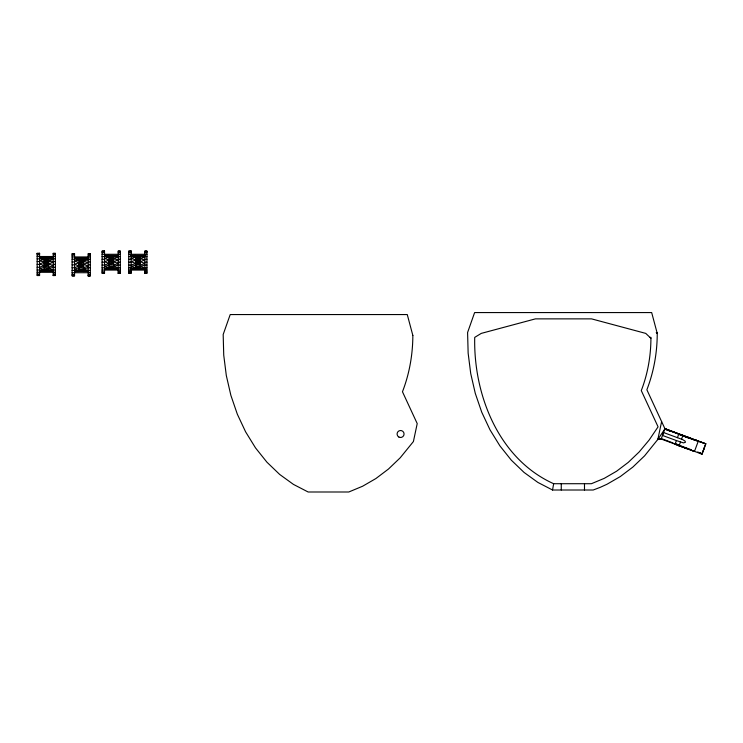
<?xml version="1.0" encoding="UTF-8"?>
<svg xmlns="http://www.w3.org/2000/svg" width="743" height="743" viewBox="0 0 743 743"><rect width="100%" height="100%" fill="white"/><g stroke="black" fill="none" stroke-linecap="round" stroke-linejoin="round"><path stroke-width="1.11" d="M650.924 338.288C650.859 356.12 647.72 373.952 641.283 390.586L658.075 426.835L649.131 440.06L639.166 451.958L628.272 462.378L616.597 471.211L604.263 478.353L591.409 483.712L553.646 483.712C498.609 458.923 473.44 394.737 474.712 337.387L481.25 333.393L535.443 318.868L591.549 318.868L645.741 333.393L650.924 338.288L650.896 337.387L649.976 337.387M703.166 450.955L704.587 447.128M658.428 438.686L644.599 455.83L632.878 467.05L620.312 476.551L607.031 484.232L600.177 487.362L593.202 490.009L552.551 490.009L553.646 483.712M661.623 421.597L657.815 439.55L661.121 439.113L664.957 428.785L646.874 389.769C653.905 371.556 657.341 352.015 657.23 332.511M676.381 440.543L683.486 442.902L685.445 442.261L685.111 441.147L682.808 439.68L663.527 432.519L662.468 435.444L676.381 440.543L675.006 444.268L682.223 446.942M677.449 437.664L678.833 433.94L682.928 435.454L681.554 439.15M679.102 445.781L680.467 442.094M685.148 448.029L694.464 451.438L698.299 441.11L694.278 439.559L705.85 443.84L702.024 454.168L660.899 438.909M705.283 444.788L702.024 454.168M48.685 265.66L44.134 267.322L48.685 267.322L53.245 265.66L48.685 263.914L44.134 267.322L39.574 268.78L48.685 271.074L53.245 271.046L44.134 269.941L39.574 270.721L44.134 271.074L44.134 257.71L39.574 257.812L53.245 259.335L39.574 263.914L44.134 265.66L53.245 262.205L39.574 258.369M74.541 258.787L88.203 262.623L83.653 264.332L79.092 267.74L74.541 269.198L83.653 271.492L88.203 271.464L83.653 270.833L79.092 270.833L88.203 271.39L74.541 271.464L83.653 271.464L79.092 270.833M113.623 263.431L109.072 265.093L113.623 265.093L118.183 263.431L113.623 261.685L109.072 265.093L104.522 266.551L113.623 268.845L118.183 268.817L109.072 267.712L104.522 268.492L109.072 268.845L109.072 255.49L104.522 255.592L118.183 257.106L104.522 261.685L109.072 263.431L118.183 259.976L104.522 256.14M140.278 263.431L135.728 265.093L140.278 265.093L144.829 263.431L140.278 261.685L135.728 265.093L131.167 266.551L140.278 268.845L144.829 268.817L135.728 267.712L131.167 268.492L135.728 268.845L135.728 255.49L131.167 255.592L144.829 257.106L131.167 261.685L135.728 263.431L144.829 259.976L131.167 256.14M48.685 263.914L44.134 263.914L48.685 260.635L44.134 260.635L48.434 260.561M83.653 266.078L79.092 267.74L83.653 267.74L88.203 266.078L83.653 264.332L79.092 264.332L83.653 261.053L88.203 259.753L74.541 258.23L79.092 258.155M113.623 261.685L109.072 261.685L113.623 258.415L109.072 258.415L113.373 258.341M140.278 261.685L135.728 261.685L140.278 258.415L135.728 258.415L140.018 258.341M659.821 438.509L657.815 439.55L664.957 428.785L678.833 433.94M72.108 267.721L74.541 267.721L83.653 264.332M44.134 263.914L48.685 262.205M83.392 260.979L79.092 261.053L83.653 261.053L74.541 264.332L79.092 266.078M79.092 264.332L83.653 262.623M109.072 261.685L113.623 259.976M135.728 261.685L140.278 259.976M39.574 267.322L44.134 265.66M109.072 263.431L104.522 265.093L102.088 265.075M135.728 263.431L131.167 265.093L128.743 265.075M53.245 267.322L44.134 269.941L48.685 269.941M53.245 275.17L55.372 275.179M88.705 275.69L88.203 275.792L90.33 275.597L88.203 275.672M120.31 272.95L118.183 273.331L118.183 251.004L120.31 251.004L120.31 273.331L118.183 273.331M146.956 272.95L144.829 273.331L144.829 251.004L146.956 251.004L146.956 273.331L144.829 273.331M90.33 275.56L88.203 275.969L88.203 253.651L90.33 253.651L90.33 275.969L88.203 275.969M53.245 275.551L55.372 275.551L55.372 253.233L53.245 253.233L53.245 275.551L54.239 275.374M48.685 270.721L53.245 269.941L48.685 268.78L44.134 268.78M79.092 258.127L79.092 271.492L74.541 271.139C79.807 269.96 85.008 271.381 90.33 270.415M113.623 268.492L120.31 267.768M140.278 268.492L146.956 267.768M44.134 257.812L53.245 257.737L39.574 257.737L53.245 258.062M118.183 256.14L113.623 255.592L118.183 255.518L104.522 255.518L118.183 255.833M144.829 256.14L140.278 255.592L144.829 255.518L131.167 255.518L144.829 255.833M74.541 258.127L88.203 258.155L83.653 258.127L83.653 271.492L79.092 271.139M109.072 268.817L104.522 268.845L118.183 268.743M135.728 268.817L131.167 268.845L144.829 268.743M44.134 271.046L39.574 271.074L53.245 270.972M74.541 271.492L79.092 271.464L74.541 270.833M102.088 252.509L104.522 252.509M118.183 252.509L120.31 252.509M128.743 252.509L131.167 252.509M144.829 252.509L146.956 252.509M53.245 253.604L55.372 253.604M37.15 253.614L39.574 253.614M53.245 253.614L55.372 253.614M72.108 254.032L74.541 254.032M88.203 254.032L90.33 254.032M102.088 254.292L120.31 254.292M128.743 254.292L146.956 254.292M37.15 254.738L39.574 254.738M53.245 254.738L55.372 254.738M72.108 255.155L74.541 255.155M88.203 255.155L90.33 255.155M109.072 255.833L113.623 255.833M135.728 255.833L140.278 255.833M37.15 256.511L55.372 256.511M102.088 256.604L104.522 256.604M118.183 256.604L120.31 256.604M128.743 256.604L131.167 256.604M144.829 256.604L146.956 256.604M72.108 256.939L90.33 256.939M113.623 257.106L109.072 257.106L104.522 258.415L109.072 259.976M140.278 257.106L135.728 257.106L131.167 258.415L135.728 259.976M44.134 258.062L48.685 258.062M74.541 258.155L88.203 258.155M37.15 258.833L39.574 258.833M53.245 258.833L55.372 258.833M48.685 259.335L44.134 259.335L39.574 260.635L44.134 262.205M72.108 259.251L74.541 259.251M88.203 259.251L90.33 259.251M102.088 259.298L104.522 259.298M118.183 259.298L120.31 259.298M128.743 259.298L131.167 259.298M144.829 259.298L146.956 259.298M83.653 259.753L79.092 259.753L74.541 261.053L79.092 262.623M37.15 261.527L39.574 261.527M53.245 261.527L55.372 261.527M72.108 261.945L74.541 261.945M88.203 261.945L90.33 261.945M102.088 262.186L104.522 262.186M118.183 262.186L120.31 262.186M128.743 262.186L131.167 262.186M144.829 262.186L146.956 262.186M37.15 264.415L39.574 264.415M53.245 264.415L55.372 264.415M72.108 264.833L74.541 264.833M88.203 264.833L90.33 264.833M120.31 265.075L118.183 265.075L109.072 267.712L113.623 267.712M146.956 265.075L144.829 265.075L135.728 267.712L140.278 267.712M109.072 266.551L113.623 266.551L118.183 267.712M135.728 266.551L140.278 266.551L144.829 267.712M37.15 267.304L39.574 267.304M53.245 267.304L55.372 267.304M90.33 267.721L88.203 267.721L79.092 270.359L83.653 270.359M102.088 267.768L104.522 267.768M128.743 267.768L131.167 267.768M104.522 268.817L118.183 268.817M131.167 268.817L144.829 268.817M79.092 269.198L83.653 269.198L88.203 270.359M37.15 269.997L39.574 269.997M53.245 269.997L55.372 269.997M102.088 270.071L120.31 270.071M128.743 270.071L146.956 270.071M72.108 270.415L74.541 270.415M39.574 271.046L53.245 271.046M102.088 271.845L104.522 271.845M118.183 271.845L120.31 271.845M128.743 271.845L131.167 271.845M144.829 271.845L146.956 271.845M37.15 272.3L55.372 272.3M72.108 272.718L90.33 272.718M102.088 272.95L104.522 272.95M128.743 272.95L131.167 272.95M37.15 274.074L39.574 274.074M53.245 274.074L55.372 274.074M72.108 274.492L74.541 274.492M88.203 274.492L90.33 274.492M37.15 275.179L39.574 275.179M37.15 253.604L39.574 253.604M131.167 255.49L144.829 255.518M104.522 255.49L118.183 255.518M39.574 257.71L53.245 257.737M144.829 273.034L145.331 273.043M118.183 273.034L118.676 273.043M53.245 275.254L53.737 275.272M135.728 268.492L140.278 268.845L140.278 255.49M109.072 268.492L113.623 268.845L113.623 255.49M83.653 271.139L88.203 271.492M44.134 270.721L48.685 271.074L48.685 257.71M83.653 258.23L88.203 258.787M48.685 257.812L53.245 258.369M695.606 440.478L705.85 443.84M698.299 441.11L681.424 434.887L684.814 436.16M705.664 443.757L664.697 428.572L694.612 440.07M687.173 437.042L690.572 438.286L687.191 437.014M681.006 446.413C667.437 441.444 696.934 452.292 683.365 447.323M665.096 429.092L695.337 440.376M665.682 429.5L670.957 431.469M679.399 434.618L688.891 438.156M675.944 443.868L679.111 445.048M661.446 438.639L673.047 442.967M675.155 443.757L690.981 449.664M690.451 449.886L694.464 451.438M552.551 490.009L537.867 482.421L524.056 472.427L511.333 460.186L499.928 445.911L490.009 429.835L481.743 412.216L475.279 393.353L470.728 373.562L468.146 353.166L467.588 332.511L474.619 312.571L651.676 312.571L657.258 333.477L656.236 332.511M697.723 451.958L701.838 454.084L700.38 452.478M584.49 483.712L584.49 490.009M561.262 483.712L561.262 490.009M412.848 335.464C412.783 354.652 409.402 373.85 402.465 391.756L417.213 423.584L413.405 441.546L400.189 457.818L388.468 469.037L375.902 478.538L362.621 486.228L348.792 491.996L308.141 491.996L293.457 484.408L279.647 474.415L266.923 462.183L255.518 447.899L245.599 431.822L237.333 414.204L230.869 395.341L226.318 375.549L223.736 355.154L223.179 334.499L230.209 314.558L407.266 314.558L412.848 335.464M104.522 251.004L102.088 251.004L102.088 273.331L104.522 273.331L104.522 251.004M131.167 251.004L128.743 251.004L128.743 273.331L131.167 273.331L131.167 251.004M120.31 251.375L118.183 251.375L120.31 251.394M146.956 251.375L144.829 251.375L146.956 251.394M104.522 251.394L102.088 251.394L104.522 251.375M131.167 251.394L128.743 251.394L131.167 251.375M39.574 253.233L37.15 253.233L37.15 275.551L39.574 275.551L39.574 253.233M74.541 253.651L72.108 253.651L72.108 275.969L74.541 275.969L74.541 253.651M74.541 275.597L72.108 275.597L74.541 275.588M398.833 437.014A3.483 3.483 0 0 0 404.062 433.996A3.483 3.483 0 0 0 398.833 430.977A3.483 3.483 0 0 0 398.833 437.014"/></g></svg>
